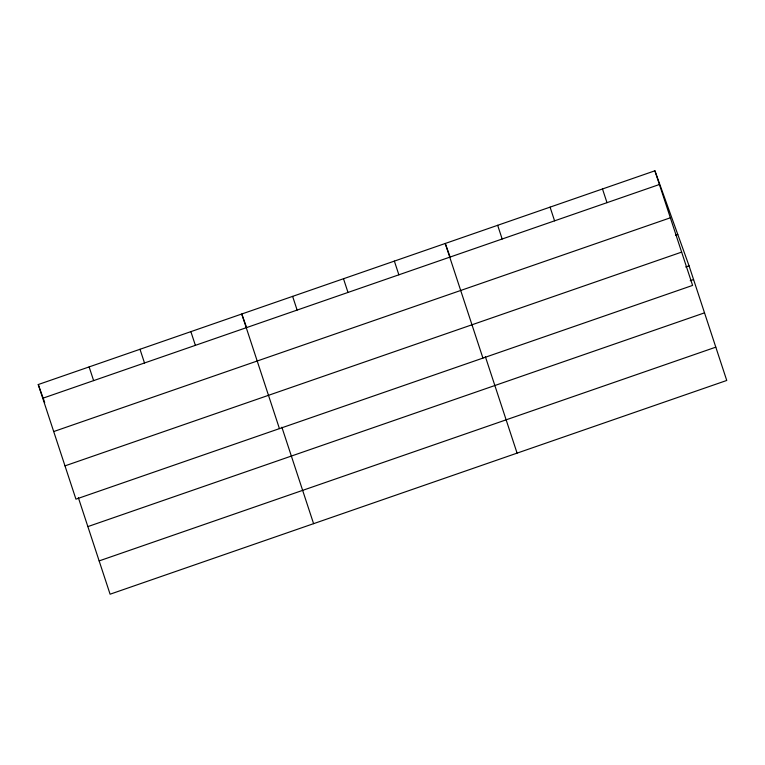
<?xml version="1.0" encoding="UTF-8"?>
<svg xmlns="http://www.w3.org/2000/svg" width="765" height="765" viewBox="0 0 765 765"><rect width="100%" height="100%" fill="white"/><g stroke="black" fill="none" stroke-linecap="round" stroke-linejoin="round"><path stroke-width="1.15" d="M654.907 170.796L692.593 285.412L75.936 499.163L38.25 384.546L654.907 170.796L689.064 265.838L726.75 380.454L110.093 594.204L78.374 497.738M42.754 398.249L659.411 184.499M53.703 431.556L670.36 217.796M675.562 235.247L677.79 234.472M64.987 465.866L681.644 252.106M685.717 266.995L689.064 265.838M690.231 280.707L693.568 279.55M87.87 526.597L704.517 312.847M99.144 560.908L715.801 347.157M450.078 256.906L445.24 243.471L482.925 358.087M246.579 327.449L241.75 314.004L279.435 428.62M38.25 384.546L44.695 402.466M602.485 188.965L606.999 202.668M550.073 207.133L554.577 220.836M497.661 225.302L502.165 239.005M485.373 356.662L517.083 453.129M394.367 261.104L398.871 274.807M343.495 278.737L347.999 292.44M292.622 296.371L297.126 310.083M281.874 427.205L313.593 523.671M190.868 331.637L195.381 345.35M139.995 349.27L144.508 362.983M89.123 366.913L93.626 380.616"/></g></svg>
